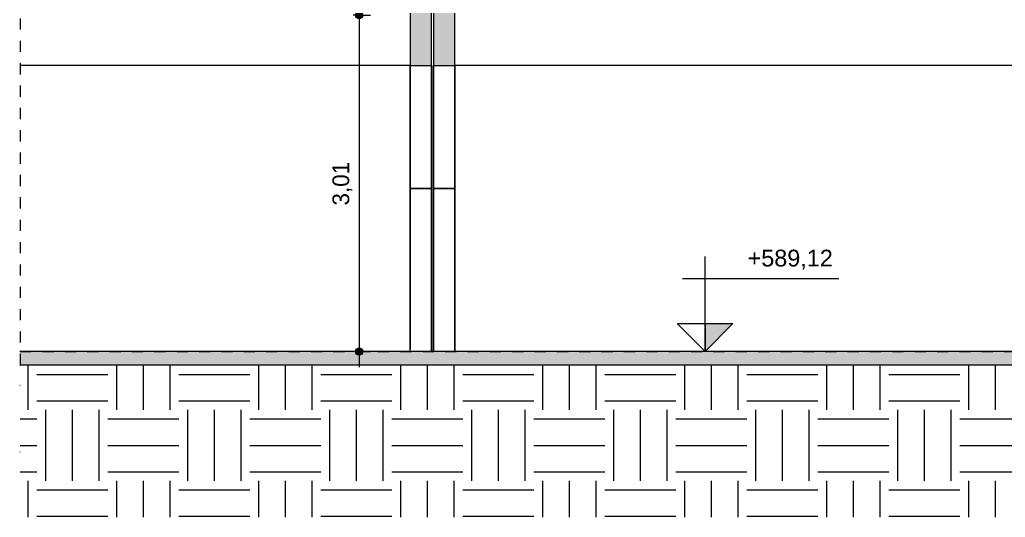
# Model space of a CAD drawing. Header units: metres. Extents: x -96 to 123, y 1 to 648.
# Drawn here: x 7.87 to 16.69, y 587.64 to 592.09 of the extents above; entities that cross this region are included whole.
import ezdxf

# ---------------------------------------------------------------- set-up
doc = ezdxf.new("R2010")
doc.units = ezdxf.units.M
doc.linetypes.add('_Tracejado longo', pattern=[0.014288, 0.009525, -0.004763])
doc.linetypes.add('_Tracejado médio', pattern=[0.004, 0.003, -0.001])
for name, color, linetype, lineweight in [('A-ANNO-DIMS', 7, 'Continuous', 5), ('A-ANNO-DIMS-100', 7, 'Continuous', 5), ('A-COLS', 7, 'Continuous', 5), ('A-DETL', 7, 'Continuous', 5), ('A-DETL-GENF', 7, 'Continuous', 5), ('A-FLOR-LEVL', 7, 'Continuous', 5), ('A-FLOR-OTLN', 7, 'Continuous', 5), ('C-PKNG', 7, 'Continuous', 5), ('S-BEAM', 7, 'Continuous', 5)]:
    doc.layers.add(name, color=color, linetype=linetype, lineweight=lineweight)
doc.styles.add('Arial_3', font='arial.ttf', dxfattribs={"height": 0.15})
doc.styles.add('Century Gothic', font='GOTHIC.TTF', dxfattribs={"height": 0.15})
doc.dimstyles.new('PAA_-_Cota_com_linha_-_metros', dxfattribs={"dimscale": 0.3048, "dimtxt": 0.156625, "dimasz": 0.853018, "dimexe": 0.328084, "dimexo": 0.328084, "dimgap": 0.131234, "dimtad": 1, "dimrnd": 0.01, "dimzin": 0, "dimdsep": 46, "dimtxsty": 'Century Gothic', "dimblk1": 'DOTSMALL', "dimblk2": 'DOTSMALL', "dimsah": 1, "dimcen": 0.09, "dimdle": 0.459318, "dimazin": 0, "dimtfac": 1, "dimtdec": 4, "dimtix": 1, "dimtmove": 0, "dimatfit": 3, "dimfxl": 1, "dimtvp": 1, "dimtolj": 1, "dimtzin": 0, "dimarcsym": 2})

# ---------------------------------------------------------------- blocks, each defined once
blk = doc.blocks.new('xok - vaga carro - 2_5 x 5_0 m-2137348-Section 2')
at = {"layer": 'C-PKNG'}
blk.add_line((21.4589, 592.28), (20.4693, 592.28), dxfattribs=at)
blk = doc.blocks.new('xok - vaga carro - 2_5 x 5_0 m-V113-Section 2')
at = {"layer": 'C-PKNG'}
blk.add_line((23.9589, 592.28), (21.4589, 592.28), dxfattribs=at)
blk = doc.blocks.new('LUC-ARQ-001-MOD-EMB_rvt-2-Section 2')
at = {"layer": 'A-FLOR-OTLN', "true_color": 0x808080}
blk.add_hatch(color=8, dxfattribs=at).paths.add_polyline_path([(47.6774, 589), (50.016, 589), (50.016, 589.12), (20.4693, 589.12), (20.4693, 589), (43.7905, 589)])
at = {"layer": 'A-FLOR-OTLN', "lineweight": 20}
for p, q in [((50.016, 589.12), (20.4693, 589.12)), ((20.4693, 589), (20.4731, 589))]:
    blk.add_line(p, q, dxfattribs=at)
at = {"layer": 'C-PKNG', "lineweight": 5}
for name, p in [('xok - vaga carro - 2_5 x 5_0 m-2137348-Section 2', (0, -3.16)), ('xok - vaga carro - 2_5 x 5_0 m-V113-Section 2', (0, -3.16)), ('xok - vaga carro - 2_5 x 5_0 m-V113-Section 2', (2.8243, -3.16)), ('xok - vaga carro - 2_5 x 5_0 m-V113-Section 2', (5.3243, -3.16))]:
    blk.add_blockref(name, p, dxfattribs=at)
blk = doc.blocks.new('Direct Shape - Vigas 3959-Vigas 3959-622043-Section 2')
at = {"layer": 'S-BEAM', "lineweight": 9}
for p, q in [((20.4693, 588.82), (20.4731, 588.82)), ((20.4731, 588.22), (20.4693, 588.22))]:
    blk.add_line(p, q, dxfattribs=at)
blk = doc.blocks.new('Direct Shape - Pilares 6788-Pilares 6788-622395-Section 2')
at = {"layer": 'A-COLS', "lineweight": 9}
for p, q in [((24.171, 590.58), (24.361, 590.58)), ((24.171, 589.12), (24.171, 590.58)), ((24.361, 590.58), (24.361, 589.12))]:
    blk.add_line(p, q, dxfattribs=at)
blk = doc.blocks.new('Direct Shape - Pilares 6788-Pilares 6788-622683-Section 2')
at = {"layer": 'A-COLS', "lineweight": 9}
for p, q in [((24.171, 590.58), (24.171, 591.68)), ((24.361, 591.68), (24.361, 590.58)), ((24.361, 590.58), (24.171, 590.58))]:
    blk.add_line(p, q, dxfattribs=at)
blk = doc.blocks.new('Direct Shape - Vigas 35140-Vigas 35140-623383-Section 2')
at = {"layer": 'S-BEAM', "lineweight": 9}
blk.add_line((31.861, 591.68), (24.361, 591.68), dxfattribs=at)
blk = doc.blocks.new('Direct Shape - Vigas 35140-Vigas 35140-V116-Section 2')
at = {"layer": 'S-BEAM', "lineweight": 9}
blk.add_line((23.961, 591.68), (20.4693, 591.68), dxfattribs=at)
blk = doc.blocks.new('LUC-EST-001-MOD-EMB_ifc-1-Section 2')
at = {"layer": 'A-COLS', "lineweight": 9}
for name, p in [('Direct Shape - Pilares 6788-Pilares 6788-622683-Section 2', (-0.21, 0)), ('Direct Shape - Pilares 6788-Pilares 6788-622683-Section 2', (0, 0)), ('Direct Shape - Pilares 6788-Pilares 6788-622395-Section 2', (-0.21, 0)), ('Direct Shape - Pilares 6788-Pilares 6788-622395-Section 2', (0, 0))]:
    blk.add_blockref(name, p, dxfattribs=at)
at = {"layer": 'S-BEAM', "lineweight": 9}
for name in ['Direct Shape - Vigas 35140-Vigas 35140-V116-Section 2', 'Direct Shape - Vigas 35140-Vigas 35140-623383-Section 2', 'Direct Shape - Vigas 3959-Vigas 3959-622043-Section 2']:
    blk.add_blockref(name, (0, 0), dxfattribs=at)
blk = doc.blocks.new('DIMBLOCK36-Section 2')
at = {"layer": 'A-ANNO-DIMS-100', "true_color": 0x800000}
h = blk.add_hatch(color=16, dxfattribs=at)
edge = h.paths.add_edge_path()
edge.add_arc((10.91, 592.13), 0.0325, 0, 360)
h = blk.add_hatch(color=16, dxfattribs=at)
edge = h.paths.add_edge_path()
edge.add_arc((10.91, 589.12), 0.0325, 0, 360)
at = {"layer": 'A-ANNO-DIMS-100', "color": 16, "true_color": 0x800000}
for p, q in [((10.91, 592.13), (10.856, 592.13)), ((10.91, 592.13), (10.91, 588.98)), ((10.91, 592.13), (11.01, 592.13)), ((10.91, 589.12), (10.856, 589.12)), ((10.91, 589.12), (11.01, 589.12))]:
    blk.add_line(p, q, dxfattribs=at)
for centre in [(10.91, 592.13), (10.91, 589.12)]:
    blk.add_circle(centre, 0.0325, dxfattribs=at)
at = {"layer": 'A-ANNO-DIMS-100', "color": 0, "insert": (10.6703, 590.4269), "char_height": 0.15, "width": 0.475501, "attachment_point": 1, "rotation": 90, "line_spacing_factor": 0.984502, "style": 'Century Gothic'}
blk.add_mtext('3,01', dxfattribs=at)
blk = doc.blocks.new('_DotSmall')
at = {"color": 0, "linetype": 'ByBlock', "const_width": 0.5}
blk.add_lwpolyline([(-0.0625, 0, 1), (0.0625, 0, 1)], format="xyb", close=True, dxfattribs=at)
blk = doc.blocks.new('Spot Elevations - Spot elevation - Corte-308651-Section 2')
at = {"layer": 'A-ANNO-DIMS'}
blk.add_hatch(color=256, dxfattribs=at).paths.add_polyline_path([(26.7441, 592.53), (26.4941, 592.28), (26.4941, 592.53)])
for p, q in [((26.4941, 592.53), (26.4941, 593.13)), ((27.6917, 592.93), (26.2917, 592.93)), ((26.2441, 592.53), (26.7441, 592.53)), ((26.4941, 592.28), (26.2441, 592.53)), ((26.2441, 592.53), (26.7441, 592.53)), ((26.7441, 592.53), (26.4941, 592.28)), ((26.4941, 592.28), (26.4941, 592.53)), ((26.4941, 592.53), (26.4941, 592.28))]:
    blk.add_line(p, q, dxfattribs=at)

msp = doc.modelspace()

# ---------------------------------------------------------------- hatches: boundary and pattern name
at = {"layer": 'A-DETL-GENF', "true_color": 0x808080}
h = msp.add_hatch(color=8, dxfattribs=at)
h.paths.add_polyline_path([(37.4204, 591.2), (37.4204, 592.13), (37.1084, 592.13), (37.1084, 591.2)])
h.paths.add_polyline_path([(19.2654, 591.68), (19.4554, 591.68), (19.4554, 592.28), (19.2654, 592.28)])
h.paths.add_polyline_path([(30.6704, 591.68), (30.6704, 592.28), (30.4804, 592.28), (30.4804, 591.68)])
h.paths.add_polyline_path([(11.3654, 591.68), (11.5554, 591.68), (11.5554, 592.28), (11.3654, 592.28)])
h.paths.add_polyline_path([(25.9342, 591.68), (25.9342, 592.28), (25.7504, 592.28), (25.7504, 591.68)])
h.paths.add_polyline_path([(11.5754, 591.68), (11.7654, 591.68), (11.7654, 592.28), (11.5754, 592.28)])
h.paths.add_polyline_path([(25.7504, 594.76), (25.9404, 594.76), (25.9404, 595.36), (25.7504, 595.36)])
h.paths.add_polyline_path([(25.2854, 594.76), (25.2854, 595.36), (25.0954, 595.36), (25.0954, 594.76)])
h.paths.add_polyline_path([(22.596, 594.76), (22.786, 594.76), (22.786, 596.73), (22.596, 596.73)])
h.paths.add_polyline_path([(29.7904, 595.2), (29.7904, 596.73), (29.6004, 596.73), (29.6004, 595.2)])
h.paths.add_polyline_path([(11.5754, 595.48), (11.7654, 595.48), (11.7654, 596.06), (11.5754, 596.06)])
h.paths.add_polyline_path([(18.4254, 595.48), (18.6154, 595.48), (18.6154, 596.66), (18.4254, 596.66), (18.4254, 596.0811)])
h.paths.add_polyline_path([(30.4804, 595.48), (30.6704, 595.48), (30.6704, 596.66), (30.4804, 596.66)])
h.paths.add_polyline_path([(11.3654, 595.48), (11.5554, 595.48), (11.5554, 596.06), (11.3654, 596.06)])
h.paths.add_polyline_path([(19.2654, 596.06), (19.4554, 596.06), (19.4554, 596.66), (19.2654, 596.66), (19.2654, 596.0811)])
h.paths.add_polyline_path([(18.5626, 599.3), (18.6154, 599.3), (18.6154, 599.9), (18.4254, 599.9), (18.4254, 599.3)])
h.paths.add_polyline_path([(10.3054, 599.3), (10.4954, 599.3), (10.4954, 599.9), (10.3054, 599.9), (10.3054, 599.4583)])
h.paths.add_polyline_path([(11.7654, 599.3), (11.7654, 599.9), (11.5754, 599.9), (11.5754, 599.3), (11.7606, 599.3)])
at = {"layer": 'A-DETL-GENF', "true_color": 0x804040}
h = msp.add_hatch(dxfattribs=at)
h.set_pattern_fill('FP_12', color=17, style=0, pattern_type=2)
h.set_pattern_definition([(0, (12.47144, 594.393), (0.635, 0.635), [0.635, -0.635]), (0, (12.47144, 594.631), (0.635, 0.635), [0.635, -0.635]), (0, (12.47144, 594.869), (0.635, 0.635), [0.635, -0.635]), (90, (12.55144, 594.948), (-0.635, 0.635), [0.635, -0.635]), (90, (12.78944, 594.948), (-0.635, 0.635), [0.635, -0.635]), (90, (13.02744, 594.948), (-0.635, 0.635), [0.635, -0.635])])
h.paths.add_polyline_path([(31.195, 587.6379), (38.9687, 587.6379), (38.9687, 592.28), (37.4204, 592.28), (37.4204, 589), (7.8776, 589), (7.8776, 587.6379), (27.3081, 587.6379)])

# ---------------------------------------------------------------- linework, layer by layer
at = {"layer": 'A-DETL', "linetype": '_Tracejado médio'}
msp.add_line((7.8776, 599.3), (7.8776, 589), dxfattribs=at)
at = {"layer": 'A-DETL'}
for p, q in [((11.3654, 592.28), (11.3654, 591.68)), ((11.5554, 591.68), (11.5554, 592.28)), ((11.5754, 592.28), (11.5754, 591.68)), ((11.7654, 591.68), (11.7654, 592.28)), ((11.3654, 592.08), (11.3654, 589.1406)), ((11.3654, 591.68), (11.5554, 591.68)), ((11.5554, 589.12), (11.5554, 591.68)), ((11.5754, 591.68), (11.7654, 591.68)), ((11.5754, 591.68), (11.5754, 589.12)), ((11.7654, 589.12), (11.7654, 591.68))]:
    msp.add_line(p, q, dxfattribs=at)
at = {"layer": 'A-DETL', "lineweight": 9}
msp.add_line((37.4204, 589), (7.8776, 589), dxfattribs=at)
at = {"layer": 'A-FLOR-LEVL', "color": 8, "linetype": '_Tracejado longo', "true_color": 0x808080}
msp.add_line((7.8776, 589.12), (39.1611, 589.12), dxfattribs=at)

# ---------------------------------------------------------------- block references
at = {"lineweight": 5}
for name in ['LUC-ARQ-001-MOD-EMB_rvt-2-Section 2', 'LUC-EST-001-MOD-EMB_ifc-1-Section 2']:
    msp.add_blockref(name, (-12.5956, 0), dxfattribs=at)
at = {"layer": 'A-ANNO-DIMS'}
msp.add_blockref('Spot Elevations - Spot elevation - Corte-308651-Section 2', (-12.4915, -3.16), dxfattribs=at)

# ---------------------------------------------------------------- texts
at = {"layer": 'A-ANNO-DIMS', "insert": (14.3827, 590.0315), "char_height": 0.15, "width": 0.912701, "attachment_point": 1, "line_spacing_factor": 0.941778, "style": 'Arial_3'}
msp.add_mtext('+589,12', dxfattribs=at)

# ---------------------------------------------------------------- dimensions: what is measured, and where the dimension line sits
at = {"layer": 'A-ANNO-DIMS', "color": 16, "true_color": 0x800000}
dim = msp.add_linear_dim(base=(10.91, 589.12), p1=(10.956, 592.13), p2=(10.956, 589.12), angle=90, dimstyle='PAA_-_Cota_com_linha_-_metros', override={"dimpost": '<>', "dimfxl": 3.01}, dxfattribs=at)
dim.commit()
dim.dimension.update_dxf_attribs({"geometry": 'DIMBLOCK36-Section 2', "text_midpoint": (10.7913, 590.625)})

doc.saveas('drawing.dxf')
